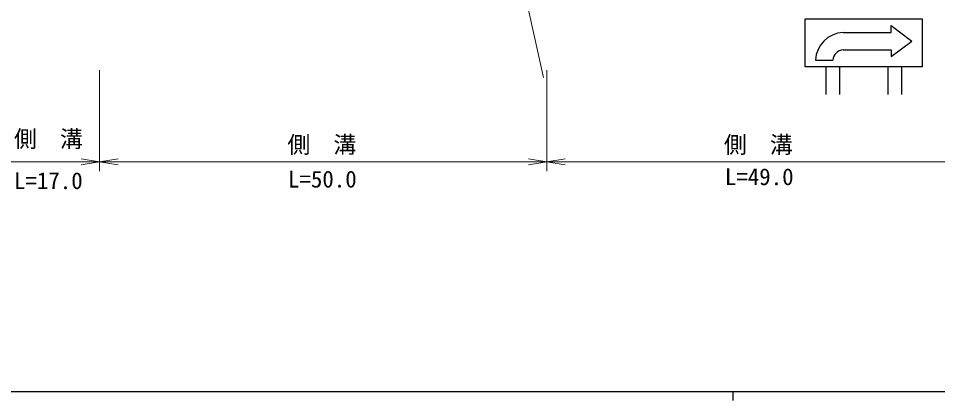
# Model space of a CAD drawing. Units: millimetres, scale not verified. Extents: x 40000 to 680000, y 20000 to 380000.
# Drawn here: x 90250 to 190308, y 204000 to 245624 of the extents above; entities that cross this region are included whole.
import ezdxf
from ezdxf.enums import TextEntityAlignment as Align

# ---------------------------------------------------------------- set-up
doc = ezdxf.new("R2010")
doc.units = ezdxf.units.MM
doc.header["$LTSCALE"] = 1000
for name, color, linetype, lineweight in [('M-STR-HTXT', 7, 'Continuous', 13), ('M-STR-STRC', 7, 'Continuous', 25), ('M-TTL-BAND', 7, 'Continuous', 25), ('M-WORK', 1, 'Continuous', 13)]:
    doc.layers.add(name, color=color, linetype=linetype, lineweight=lineweight)
doc.styles.add('ＭＳ ゴシック', font='')
doc.styles.get('ＭＳ ゴシック').set_extended_font_data('MS Gothic')

# ---------------------------------------------------------------- blocks, each defined once
blk = doc.blocks.new('open_arrow')
at = {"color": 0, "linetype": 'Continuous', "lineweight": -2}
blk.add_lwpolyline([(7.5, 1.25), (0, 0), (7.5, -1.25)], dxfattribs=at)

msp = doc.modelspace()

# ---------------------------------------------------------------- linework, layer by layer
at = {"layer": 'M-STR-HTXT'}
for p, q in [((99097, 240000), (99097, 229000)), ((99097, 240000), (99097, 229000)), ((147764, 240000), (147764, 229000)), ((147764, 240000), (147764, 229000)), ((87255, 230000), (99097, 230000)), ((99097, 230000), (147764, 230000)), ((147764, 230000), (193928, 230000))]:
    msp.add_line(p, q, dxfattribs=at)
at = {"layer": 'M-STR-STRC'}
for p, q in [((175885, 245590), (188635, 245590)), ((175885, 240340), (175885, 245590)), ((188635, 245590), (188635, 240340)), ((185260, 244090), (185260, 244840)), ((185260, 244840), (187510, 243152)), ((180010, 244090), (185260, 244090)), ((185260, 241465), (187510, 243152)), ((180010, 242215), (185260, 242215)), ((185260, 242215), (185260, 241465)), ((188635, 240340), (175885, 240340)), ((177010, 241090), (178885, 241090)), ((178135, 240340), (178135, 237340)), ((179635, 240340), (179635, 237340)), ((184885, 240340), (184885, 237340)), ((186385, 240340), (186385, 237340))]:
    msp.add_line(p, q, dxfattribs=at)
for radius, start, end in [(3193, 93.36646, 176.63354), (1326, 98.1301, 171.8699)]:
    msp.add_arc((180197, 240902), radius, start, end, dxfattribs=at)
at = {"layer": 'M-TTL-BAND'}
for p, q in [((40000, 205000), (579000, 205000)), ((168000, 205000), (168000, 204000))]:
    msp.add_line(p, q, dxfattribs=at)
at = {"layer": 'M-WORK'}
msp.add_line((147424, 239198), (145735, 246692), dxfattribs=at)

# ---------------------------------------------------------------- block references
at = {"layer": 'M-STR-HTXT', "xscale": 267, "yscale": 267, "rotation": 180}
for p in [(99097, 230000), (147764, 230000)]:
    msp.add_blockref('open_arrow', p, dxfattribs=at)
at = {"layer": 'M-STR-HTXT', "xscale": 267, "yscale": 267}
for p in [(99097, 230000), (147764, 230000)]:
    msp.add_blockref('open_arrow', p, dxfattribs=at)

# ---------------------------------------------------------------- texts
at = {"layer": 'M-STR-HTXT', "style": 'ＭＳ ゴシック'}
for p in [(93517, 232507), (123283, 231878), (170787, 231873)]:
    msp.add_text('側\u3000溝', height=1833, dxfattribs=at).set_placement(p, align=Align.MIDDLE_CENTER)
for s, p in [('L=49.0', (170893, 226913)), ('L=17.0', (93512, 226485)), ('L=50.0', (123336, 226653))]:
    msp.add_text(s, height=1833, dxfattribs=at).set_placement(p, align=Align.BOTTOM_CENTER)

doc.saveas('drawing.dxf')
